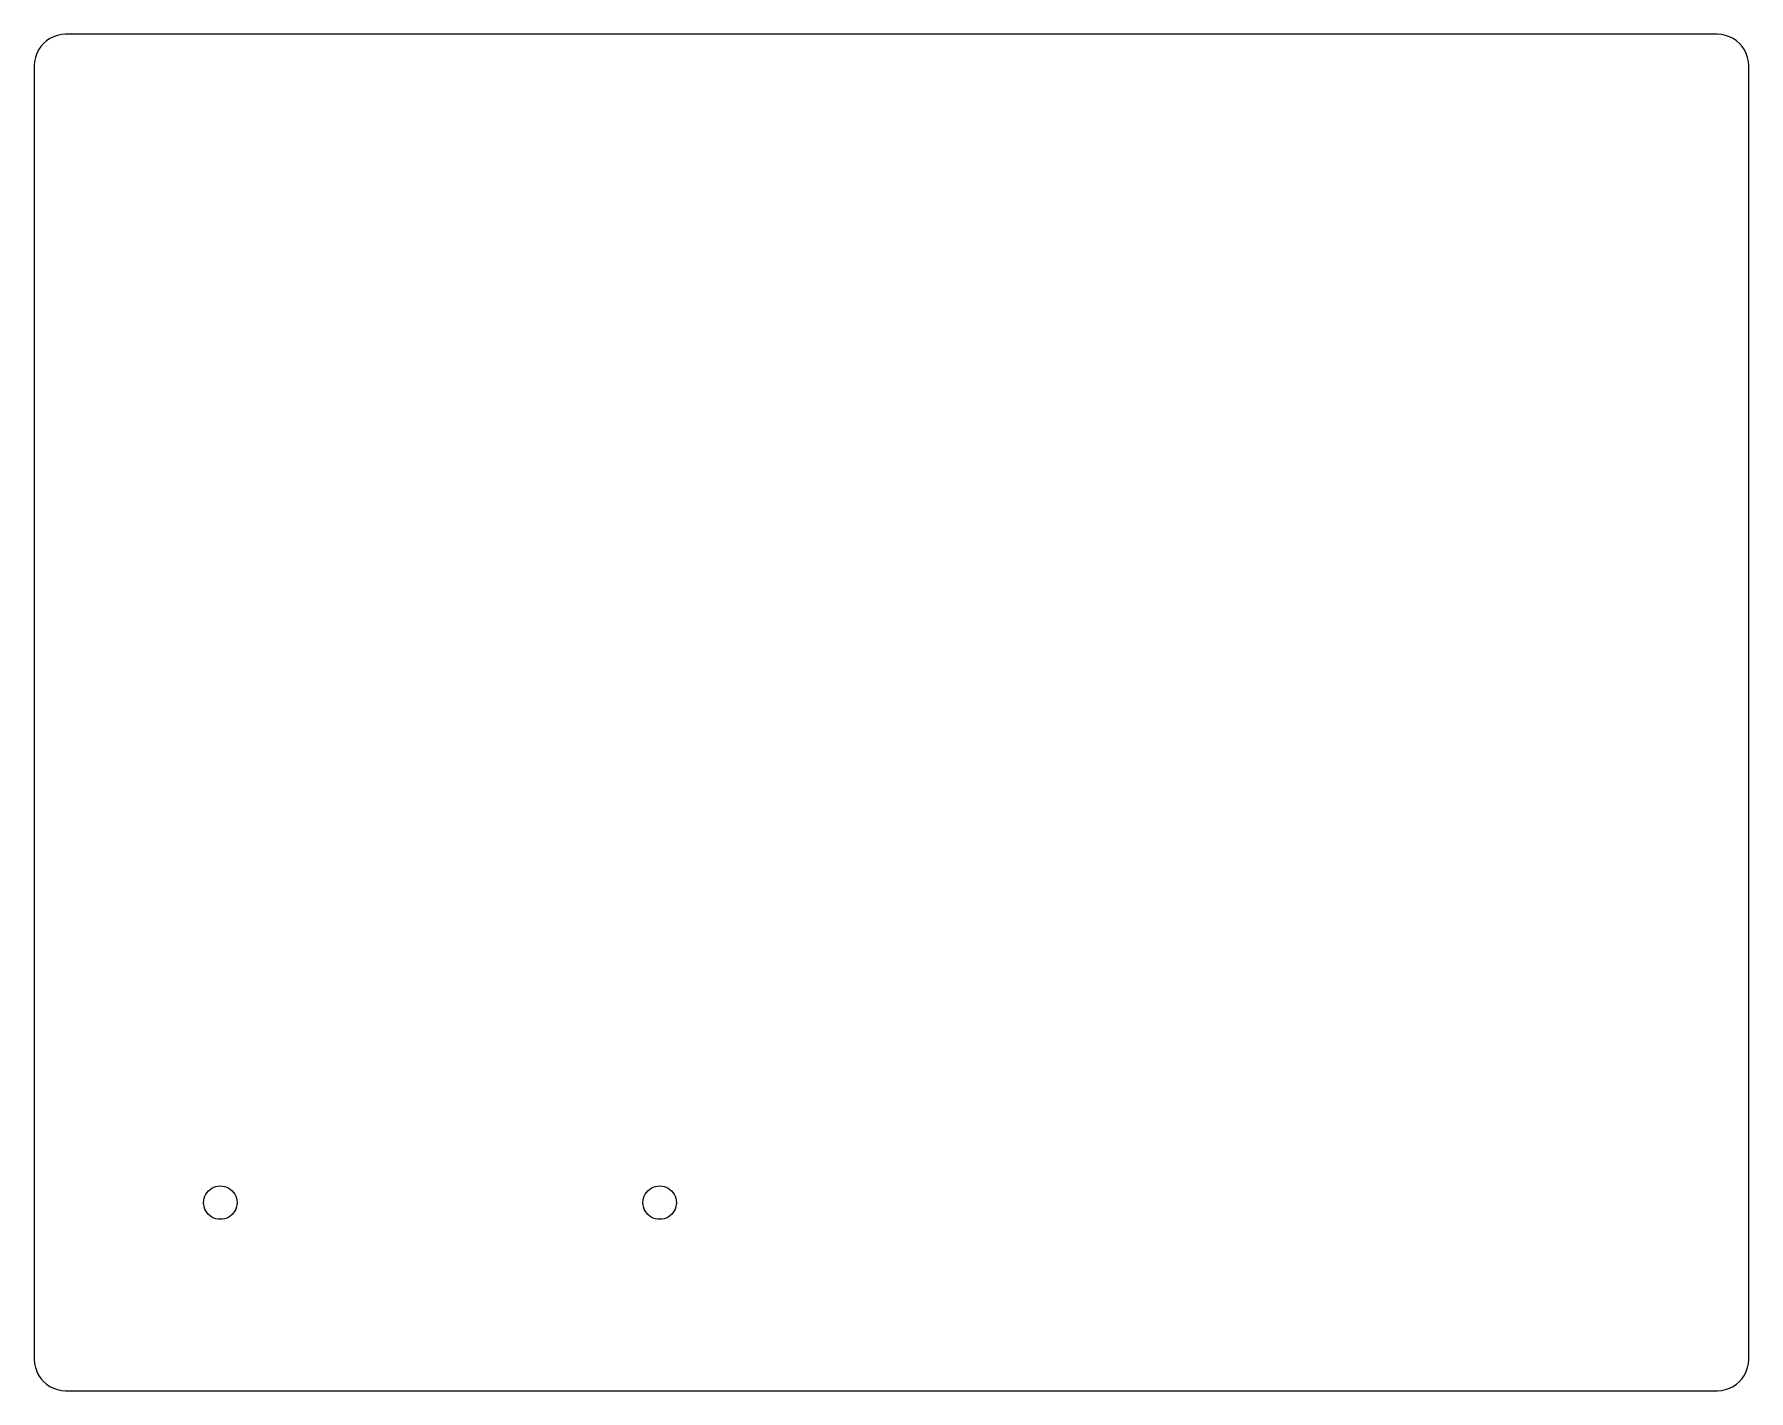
# Model space of a CAD drawing. Header units: metres. Extents: x 1.2 to 83.2, y 1.2 to 66.1.
import ezdxf

# ---------------------------------------------------------------- set-up
doc = ezdxf.new("R2010")
doc.units = ezdxf.units.M

msp = doc.modelspace()

# ---------------------------------------------------------------- linework, layer by layer
for p, q in [((1.63933, 65.6607), (1.50996, 65.5131)), ((1.78685, 65.79), (1.63933, 65.6607)), ((1.95, 65.899), (1.78685, 65.79)), ((2.12596, 65.9858), (1.95, 65.899)), ((2.31177, 66.0489), (2.12596, 65.9858)), ((2.5042, 66.0872), (2.31177, 66.0489)), ((2.7, 66.1), (2.5042, 66.0872)), ((81.7223, 66.1), (2.7, 66.1)), ((81.9181, 66.0872), (81.7223, 66.1)), ((82.1105, 66.0489), (81.9181, 66.0872)), ((82.2963, 65.9858), (82.1105, 66.0489)), ((82.4723, 65.899), (82.2963, 65.9858)), ((82.6354, 65.79), (82.4723, 65.899)), ((82.783, 65.6607), (82.6354, 65.79)), ((82.9123, 65.5131), (82.783, 65.6607)), ((1.2511, 64.9882), (1.21283, 64.7958)), ((1.31418, 65.174), (1.2511, 64.9882)), ((1.40096, 65.35), (1.31418, 65.174)), ((1.50996, 65.5131), (1.40096, 65.35)), ((83.0213, 65.35), (82.9123, 65.5131)), ((83.1081, 65.174), (83.0213, 65.35)), ((83.1712, 64.9882), (83.1081, 65.174)), ((83.2095, 64.7958), (83.1712, 64.9882)), ((1.21283, 64.7958), (1.2, 64.6)), ((1.2, 64.6), (1.2, 2.7)), ((83.2223, 64.6), (83.2095, 64.7958)), ((83.2223, 2.7), (83.2223, 64.6)), ((9.40717, 10.6), (9.46532, 10.687)), ((9.46532, 10.687), (9.5343, 10.7657)), ((9.5343, 10.7657), (9.61298, 10.8347)), ((9.61298, 10.8347), (9.7, 10.8928)), ((9.7, 10.8928), (9.79384, 10.9391)), ((9.79384, 10.9391), (9.89294, 10.9727)), ((9.89294, 10.9727), (9.99557, 10.9931)), ((9.99557, 10.9931), (10.1, 11)), ((10.1, 11), (10.2044, 10.9931)), ((10.2044, 10.9931), (10.3071, 10.9727)), ((10.3071, 10.9727), (10.4061, 10.9391)), ((10.4061, 10.9391), (10.5, 10.8928)), ((10.5, 10.8928), (10.587, 10.8347)), ((10.587, 10.8347), (10.6657, 10.7657)), ((10.6657, 10.7657), (10.7347, 10.687)), ((10.7347, 10.687), (10.7928, 10.6)), ((30.4277, 10.6), (30.4859, 10.687)), ((30.4859, 10.687), (30.5549, 10.7657)), ((30.5549, 10.7657), (30.6336, 10.8347)), ((30.6336, 10.8347), (30.7206, 10.8928)), ((30.7206, 10.8928), (30.8144, 10.9391)), ((30.8144, 10.9391), (30.9135, 10.9727)), ((30.9135, 10.9727), (31.0161, 10.9931)), ((31.0161, 10.9931), (31.1206, 11)), ((31.1206, 11), (31.225, 10.9931)), ((31.225, 10.9931), (31.3276, 10.9727)), ((31.3276, 10.9727), (31.4267, 10.9391)), ((31.4267, 10.9391), (31.5206, 10.8928)), ((31.5206, 10.8928), (31.6076, 10.8347)), ((31.6076, 10.8347), (31.6862, 10.7657)), ((31.6862, 10.7657), (31.7552, 10.687)), ((31.7552, 10.687), (31.8134, 10.6)), ((9.29999, 10.2), (9.30684, 10.3044)), ((9.30684, 10.0956), (9.29999, 10.2)), ((9.30684, 10.3044), (9.32726, 10.407)), ((9.32726, 9.99294), (9.30684, 10.0956)), ((9.32726, 10.407), (9.36089, 10.5061)), ((9.36089, 9.89384), (9.32726, 9.99294)), ((9.36089, 10.5061), (9.40717, 10.6)), ((9.40717, 9.79999), (9.36089, 9.89384)), ((10.7928, 10.6), (10.8391, 10.5061)), ((10.8391, 9.89384), (10.7928, 9.79999)), ((10.8391, 10.5061), (10.8727, 10.407)), ((10.8727, 9.99294), (10.8391, 9.89384)), ((10.8727, 10.407), (10.8931, 10.3044)), ((10.8931, 10.0956), (10.8727, 9.99294)), ((10.8931, 10.3044), (10.9, 10.2)), ((10.9, 10.2), (10.8931, 10.0956)), ((30.3206, 10.2), (30.3274, 10.3044)), ((30.3274, 10.0956), (30.3206, 10.2)), ((30.3274, 10.3044), (30.3478, 10.407)), ((30.3478, 9.99294), (30.3274, 10.0956)), ((30.3478, 10.407), (30.3815, 10.5061)), ((30.3815, 9.89384), (30.3478, 9.99294)), ((30.3815, 10.5061), (30.4277, 10.6)), ((30.4277, 9.79999), (30.3815, 9.89384)), ((31.8134, 10.6), (31.8597, 10.5061)), ((31.8597, 9.89384), (31.8134, 9.79999)), ((31.8597, 10.5061), (31.8933, 10.407)), ((31.8933, 9.99294), (31.8597, 9.89384)), ((31.8933, 10.407), (31.9137, 10.3044)), ((31.9137, 10.0956), (31.8933, 9.99294)), ((31.9137, 10.3044), (31.9206, 10.2)), ((31.9206, 10.2), (31.9137, 10.0956)), ((9.46532, 9.71298), (9.40717, 9.79999)), ((9.5343, 9.63431), (9.46532, 9.71298)), ((9.61298, 9.56531), (9.5343, 9.63431)), ((9.7, 9.50717), (9.61298, 9.56531)), ((9.79384, 9.46089), (9.7, 9.50717)), ((9.89294, 9.42725), (9.79384, 9.46089)), ((9.99557, 9.40683), (9.89294, 9.42725)), ((10.1, 9.39999), (9.99557, 9.40683)), ((10.2044, 9.40683), (10.1, 9.39999)), ((10.3071, 9.42725), (10.2044, 9.40683)), ((10.4061, 9.46089), (10.3071, 9.42725)), ((10.5, 9.50717), (10.4061, 9.46089)), ((10.587, 9.56531), (10.5, 9.50717)), ((10.6657, 9.63431), (10.587, 9.56531)), ((10.7347, 9.71298), (10.6657, 9.63431)), ((10.7928, 9.79999), (10.7347, 9.71298)), ((30.4859, 9.71298), (30.4277, 9.79999)), ((30.5549, 9.63431), (30.4859, 9.71298)), ((30.6336, 9.56531), (30.5549, 9.63431)), ((30.7206, 9.50717), (30.6336, 9.56531)), ((30.8144, 9.46089), (30.7206, 9.50717)), ((30.9135, 9.42725), (30.8144, 9.46089)), ((31.0161, 9.40683), (30.9135, 9.42725)), ((31.1206, 9.39999), (31.0161, 9.40683)), ((31.225, 9.40683), (31.1206, 9.39999)), ((31.3276, 9.42725), (31.225, 9.40683)), ((31.4267, 9.46089), (31.3276, 9.42725)), ((31.5206, 9.50717), (31.4267, 9.46089)), ((31.6076, 9.56531), (31.5206, 9.50717)), ((31.6862, 9.63431), (31.6076, 9.56531)), ((31.7552, 9.71298), (31.6862, 9.63431)), ((31.8134, 9.79999), (31.7552, 9.71298)), ((1.2, 2.7), (1.21283, 2.5042)), ((1.21283, 2.5042), (1.2511, 2.31177)), ((83.1712, 2.31177), (83.2095, 2.5042)), ((83.2095, 2.5042), (83.2223, 2.7)), ((1.2511, 2.31177), (1.31418, 2.12596)), ((1.31418, 2.12596), (1.40096, 1.95)), ((1.40096, 1.95), (1.50996, 1.78685)), ((1.50996, 1.78685), (1.63933, 1.63933)), ((82.783, 1.63933), (82.9123, 1.78685)), ((82.9123, 1.78685), (83.0213, 1.95)), ((83.0213, 1.95), (83.1081, 2.12596)), ((83.1081, 2.12596), (83.1712, 2.31177)), ((1.63933, 1.63933), (1.78685, 1.50996)), ((1.78685, 1.50996), (1.95, 1.40096)), ((1.95, 1.40096), (2.12596, 1.31418)), ((2.12596, 1.31418), (2.31177, 1.2511)), ((2.31177, 1.2511), (2.5042, 1.21283)), ((2.5042, 1.21283), (2.7, 1.2)), ((2.7, 1.2), (81.7223, 1.2)), ((81.7223, 1.2), (81.9181, 1.21283)), ((81.9181, 1.21283), (82.1105, 1.2511)), ((82.1105, 1.2511), (82.2963, 1.31418)), ((82.2963, 1.31418), (82.4723, 1.40096)), ((82.4723, 1.40096), (82.6354, 1.50996)), ((82.6354, 1.50996), (82.783, 1.63933))]:
    msp.add_line(p, q)

doc.saveas('drawing.dxf')
